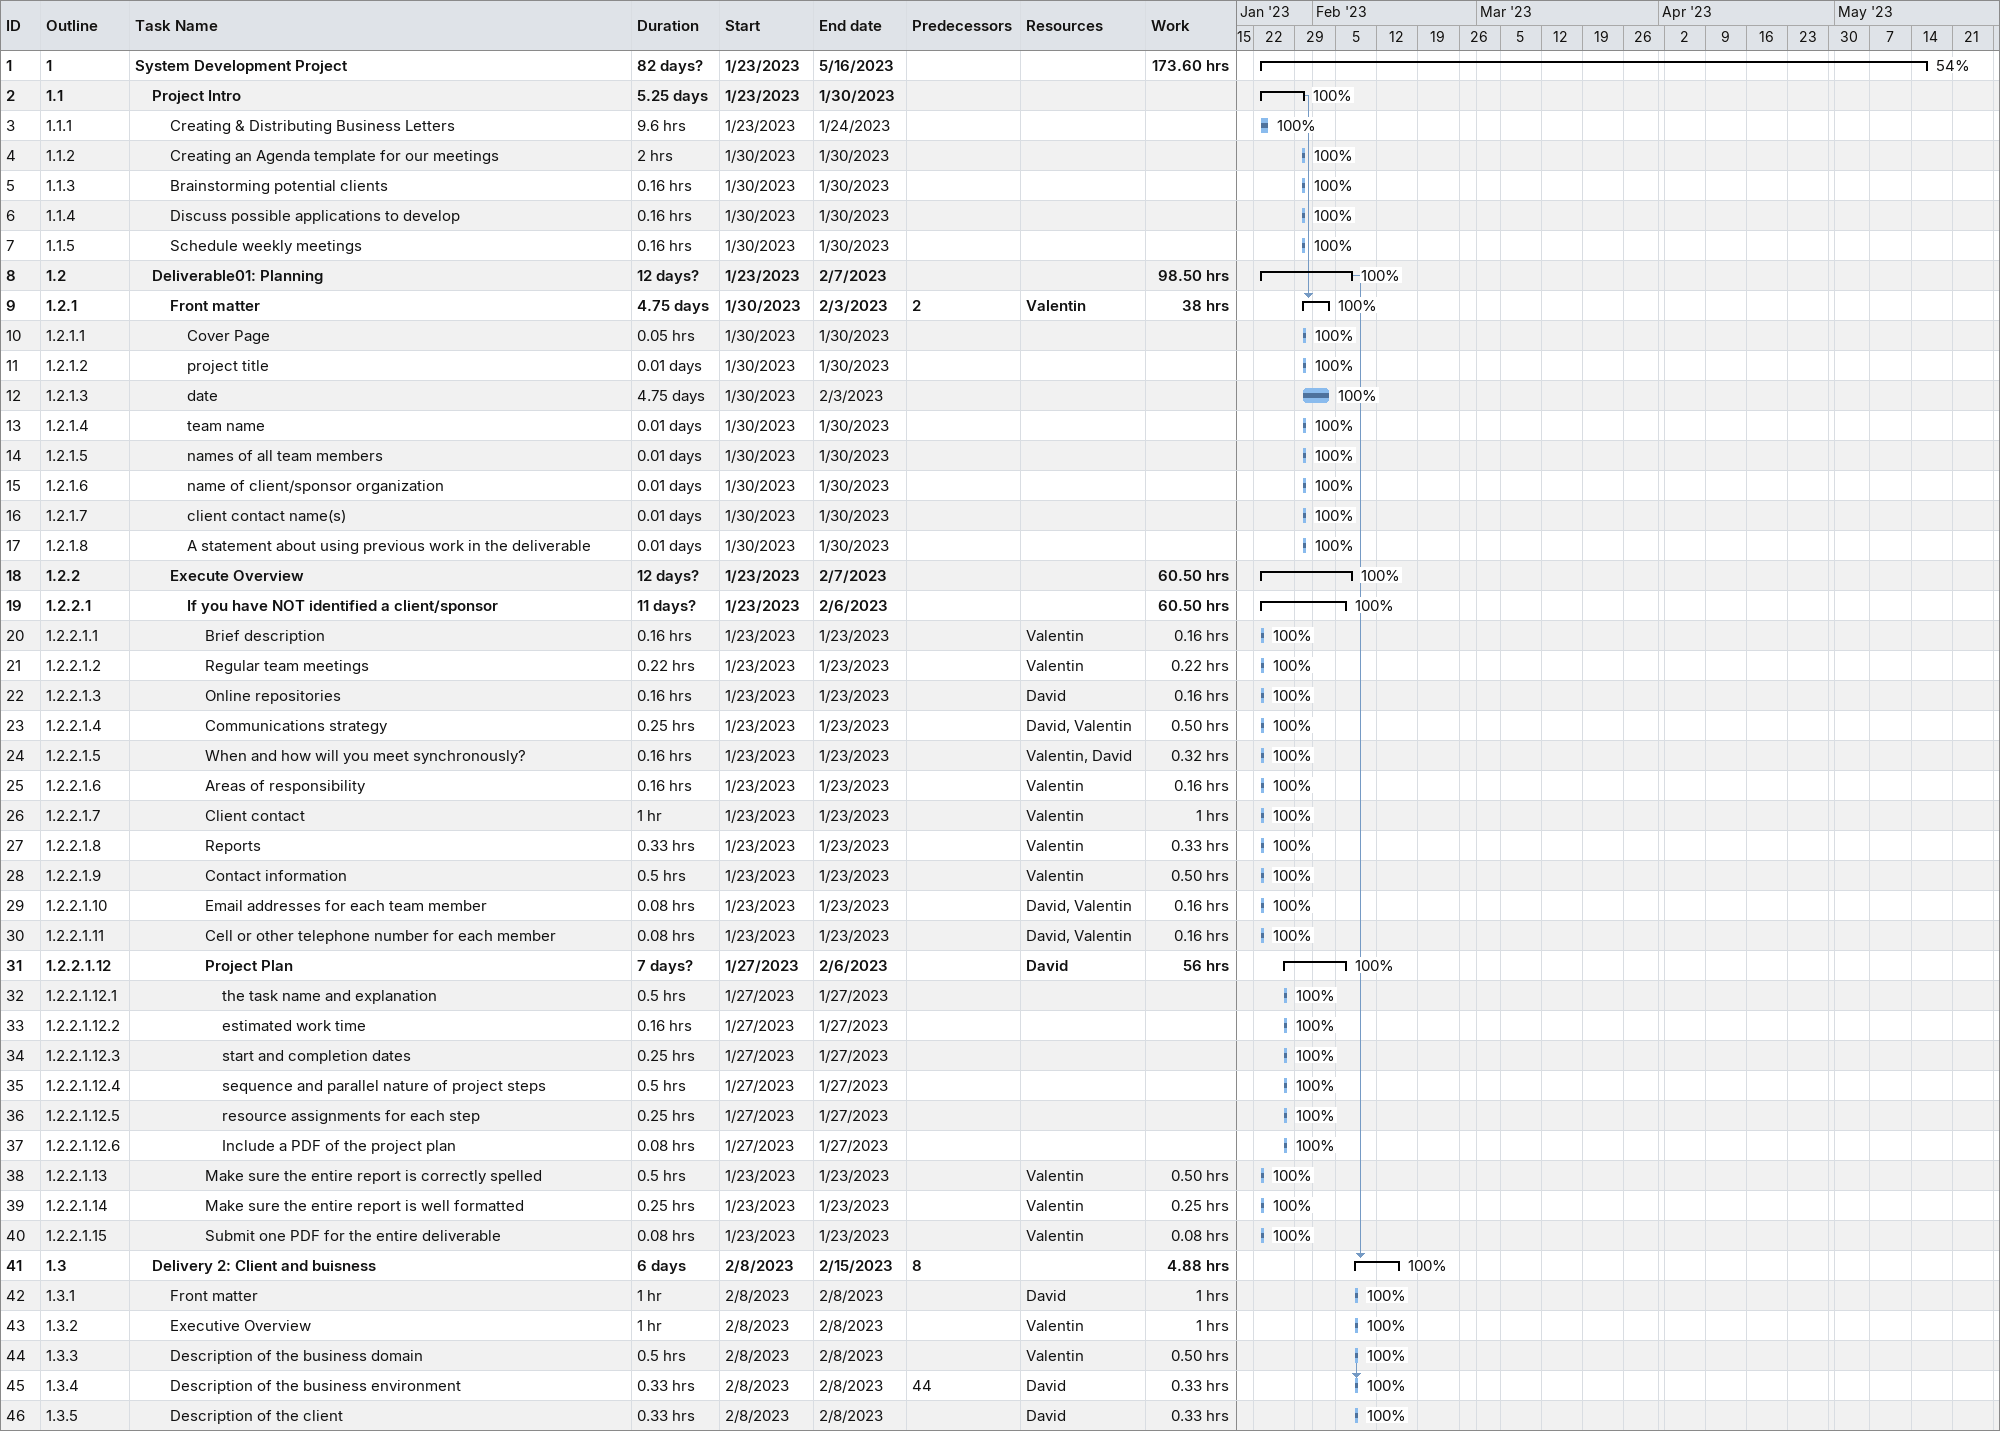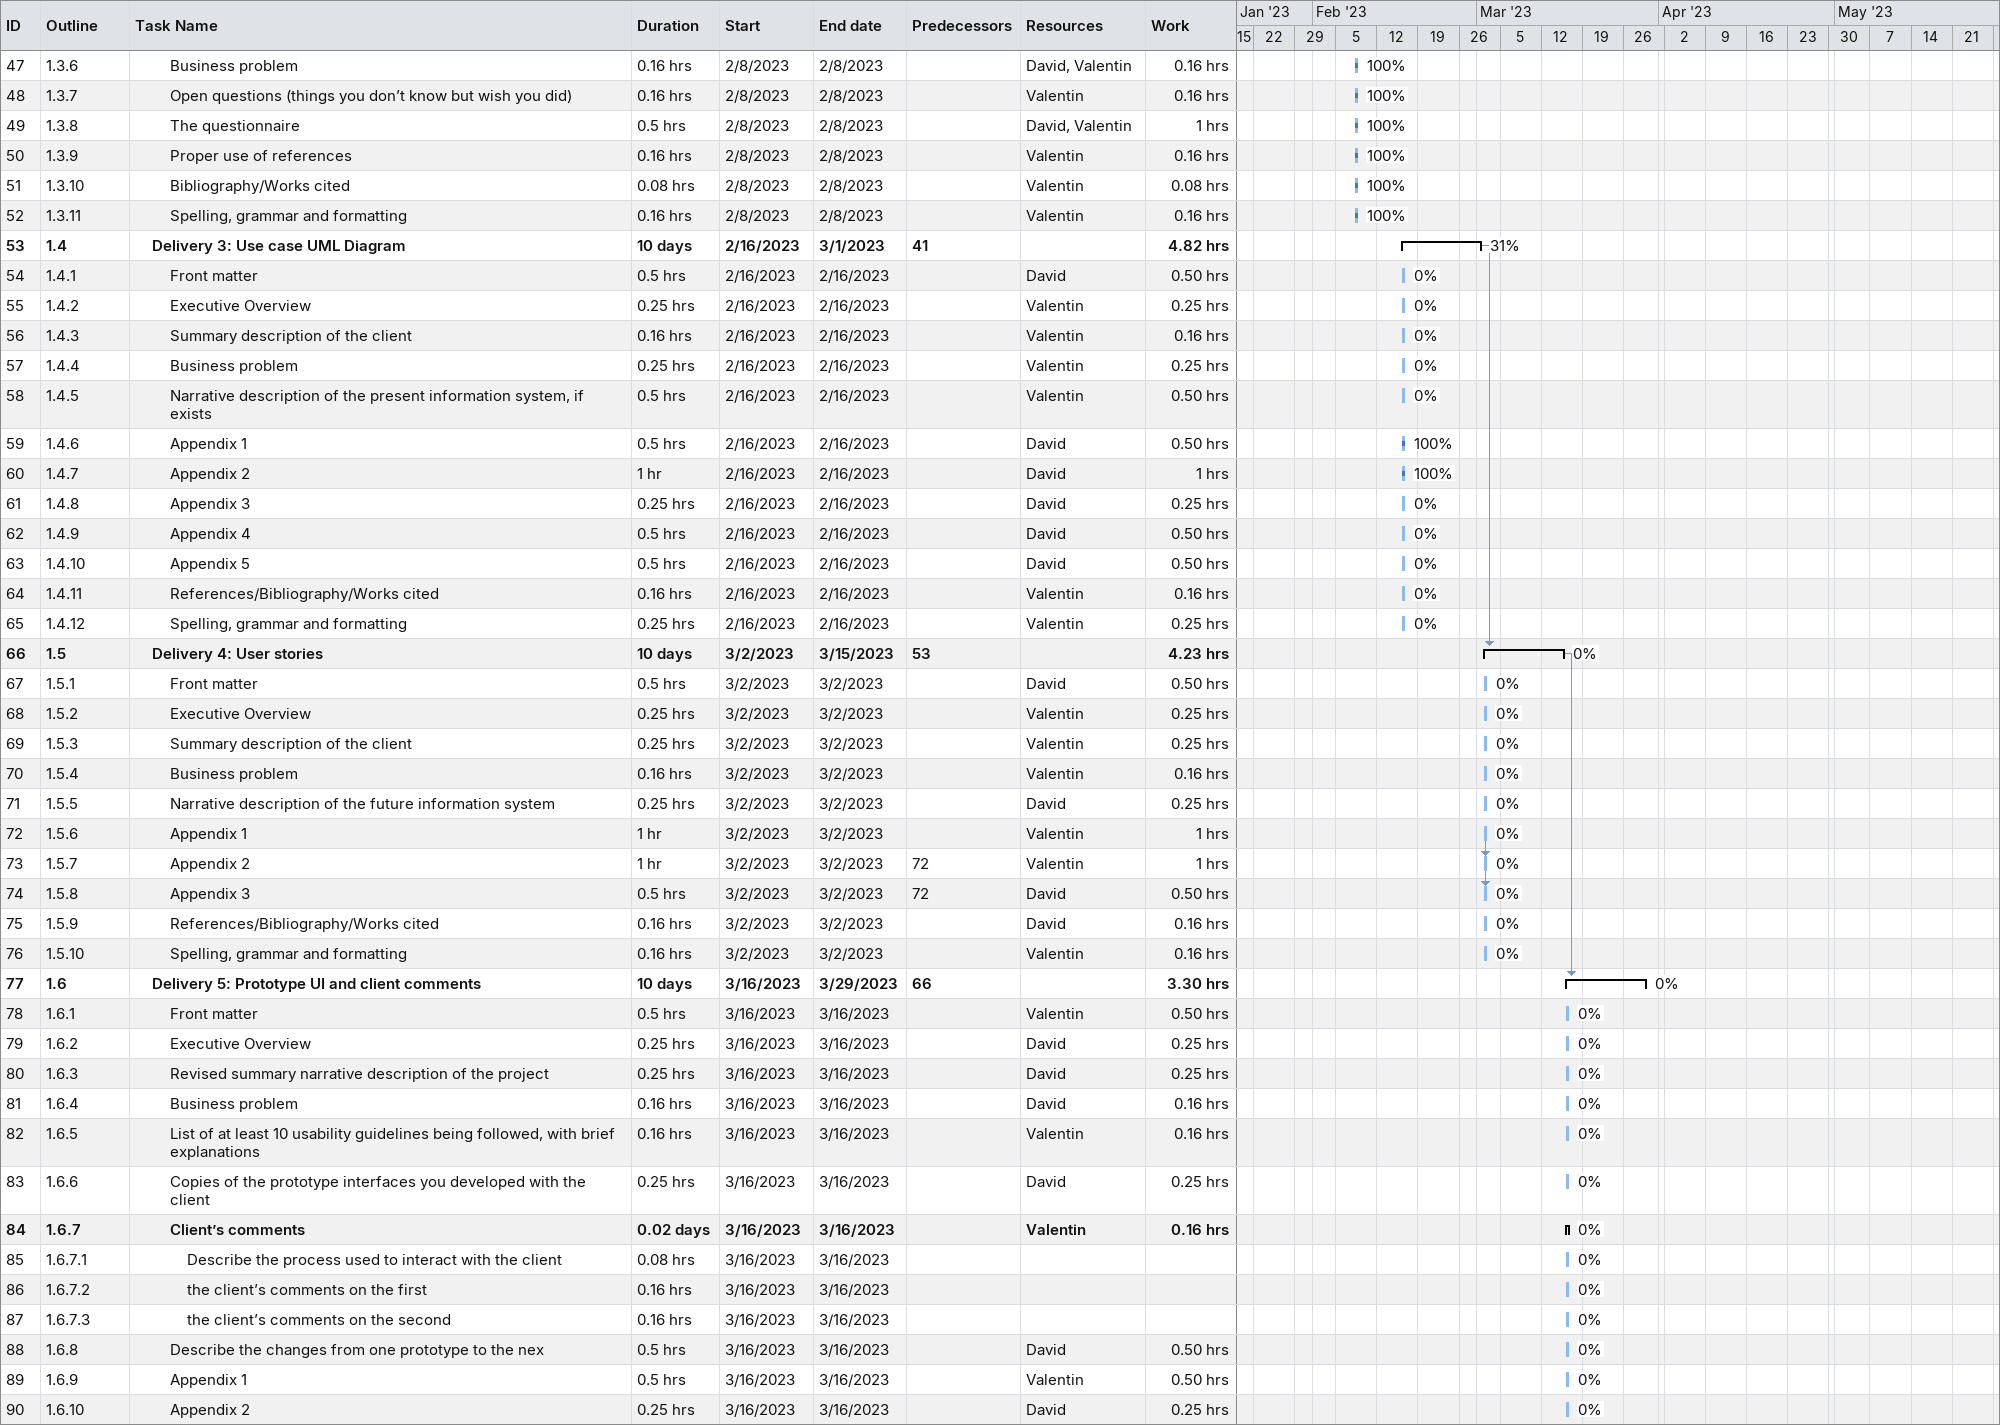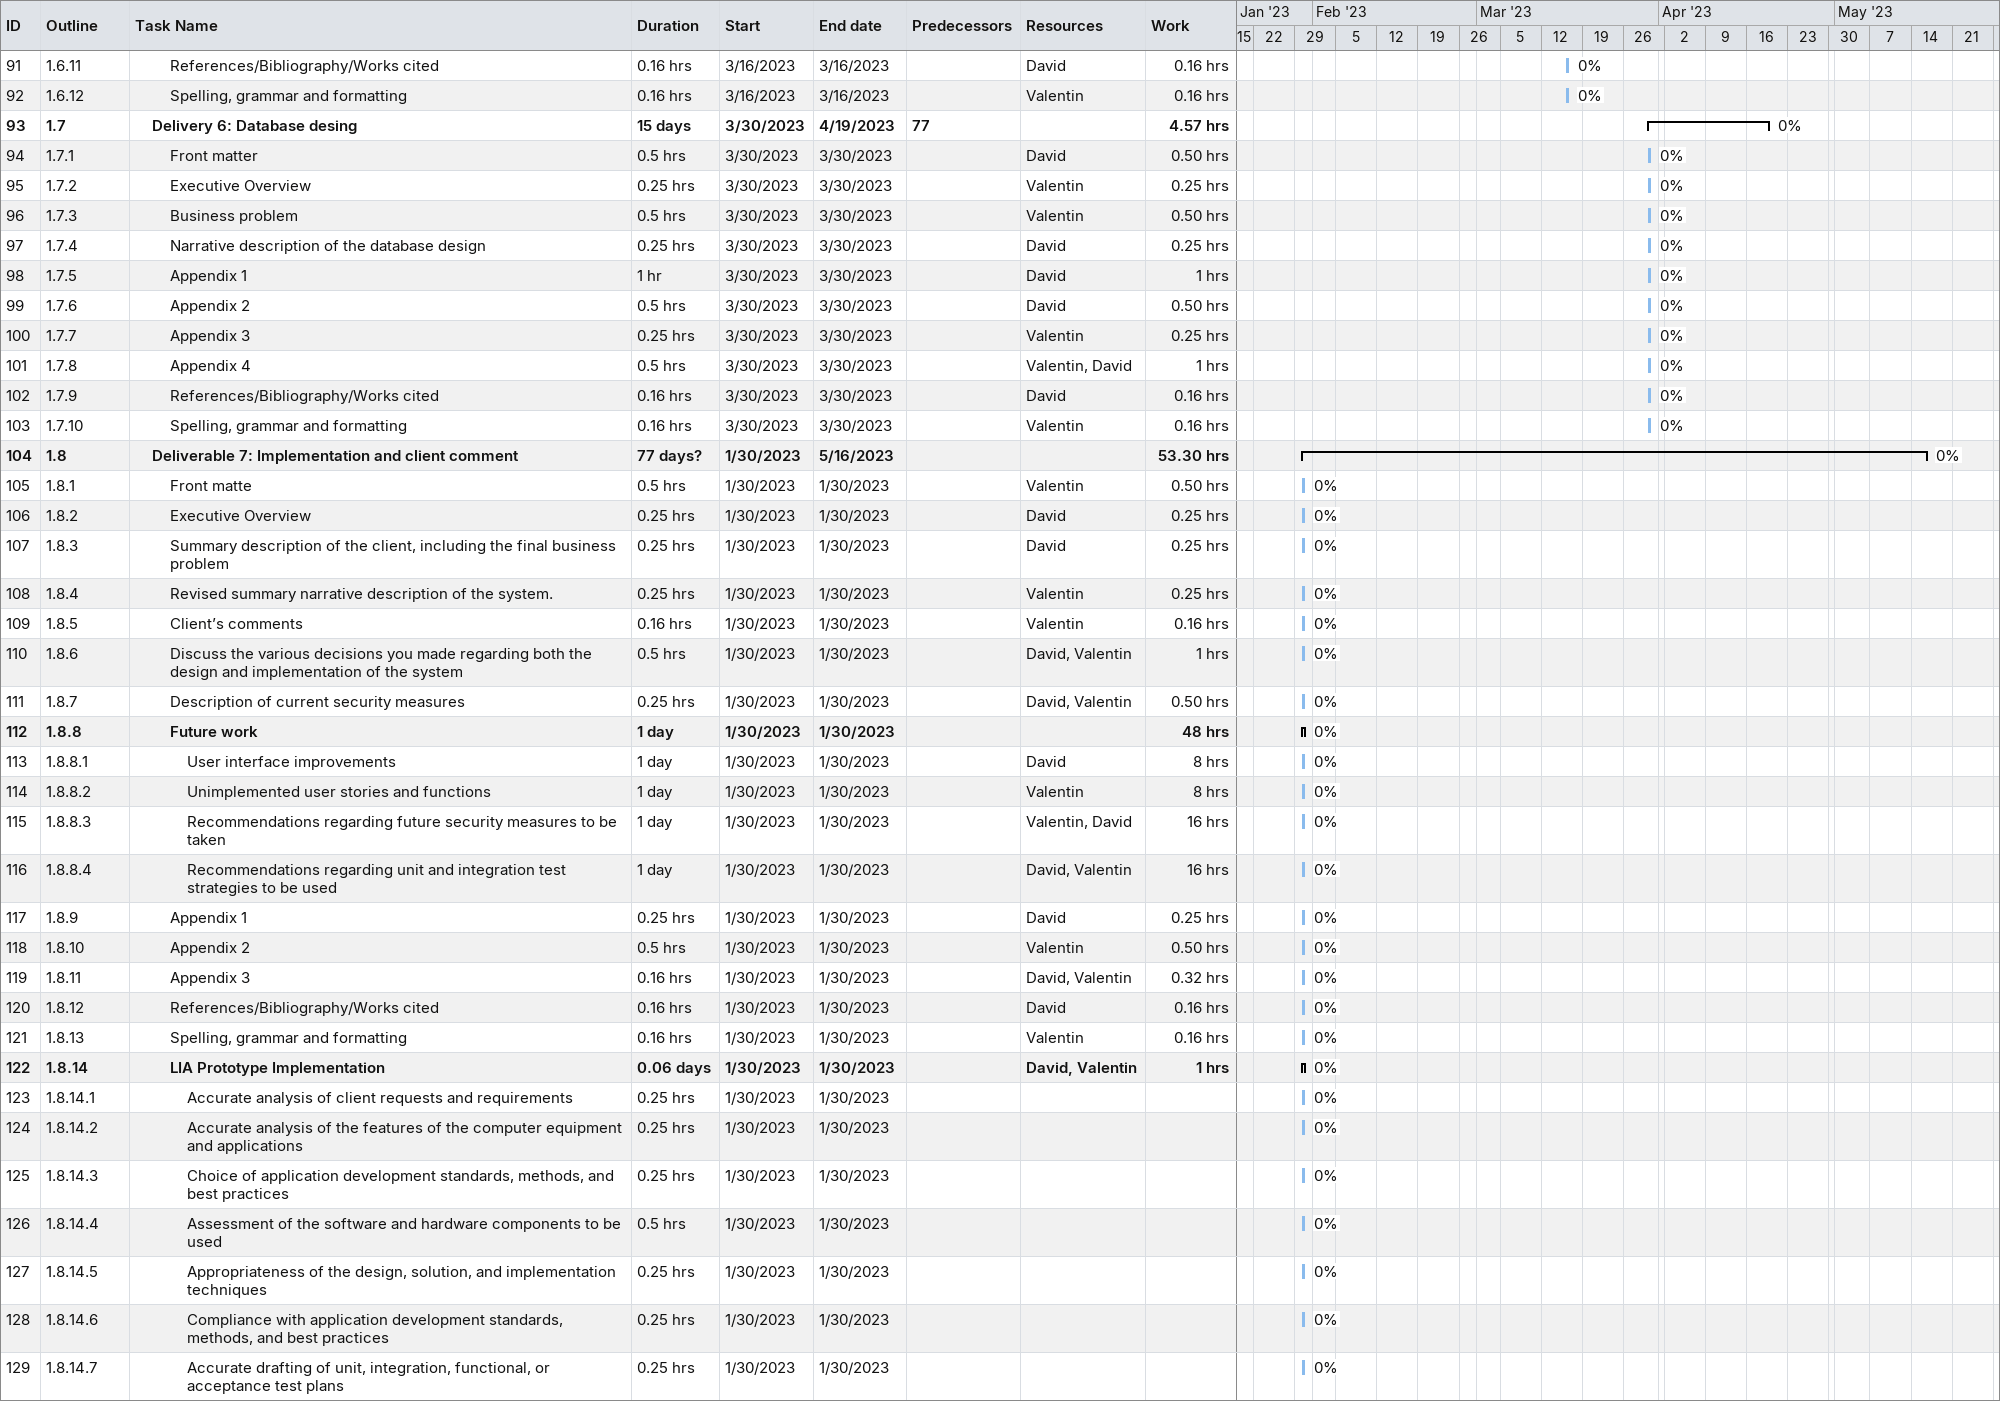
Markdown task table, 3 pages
| ID | WBS | Task | Duration | Start | Finish | Predecessors | Resources | % complete | Work (h) |
|---|---|---|---|---|---|---|---|---|---|
| 1 | 1 | **System Development Project** | 82d? | 2023-01-23 | 2023-05-16 |  |  | 54 | 173.60 |
| 2 | 1.1 | **Project Intro** | 5.25d | 2023-01-23 | 2023-01-30 |  |  | 100 |  |
| 3 | 1.1.1 | Creating & Distributing Business Letters | 9.6h | 2023-01-23 | 2023-01-24 |  |  | 100 |  |
| 4 | 1.1.2 | Creating an Agenda template for our meetings | 2h | 2023-01-30 | 2023-01-30 |  |  | 100 |  |
| 5 | 1.1.3 | Brainstorming potential clients | 0.16h | 2023-01-30 | 2023-01-30 |  |  | 100 |  |
| 6 | 1.1.4 | Discuss possible applications to develop | 0.16h | 2023-01-30 | 2023-01-30 |  |  | 100 |  |
| 7 | 1.1.5 | Schedule weekly meetings | 0.16h | 2023-01-30 | 2023-01-30 |  |  | 100 |  |
| 8 | 1.2 | **Deliverable01: Planning** | 12d? | 2023-01-23 | 2023-02-07 |  |  | 100 | 98.50 |
| 9 | 1.2.1 | **Front matter** | 4.75d | 2023-01-30 | 2023-02-03 | 2 | Valentin | 100 | 38 |
| 10 | 1.2.1.1 | Cover Page | 0.05h | 2023-01-30 | 2023-01-30 |  |  | 100 |  |
| 11 | 1.2.1.2 | project title | 0.01d | 2023-01-30 | 2023-01-30 |  |  | 100 |  |
| 12 | 1.2.1.3 | date | 4.75d | 2023-01-30 | 2023-02-03 |  |  | 100 |  |
| 13 | 1.2.1.4 | team name | 0.01d | 2023-01-30 | 2023-01-30 |  |  | 100 |  |
| 14 | 1.2.1.5 | names of all team members | 0.01d | 2023-01-30 | 2023-01-30 |  |  | 100 |  |
| 15 | 1.2.1.6 | name of client/sponsor organization | 0.01d | 2023-01-30 | 2023-01-30 |  |  | 100 |  |
| 16 | 1.2.1.7 | client contact name(s) | 0.01d | 2023-01-30 | 2023-01-30 |  |  | 100 |  |
| 17 | 1.2.1.8 | A statement about using previous work in the deliverable | 0.01d | 2023-01-30 | 2023-01-30 |  |  | 100 |  |
| 18 | 1.2.2 | **Execute Overview** | 12d? | 2023-01-23 | 2023-02-07 |  |  | 100 | 60.50 |
| 19 | 1.2.2.1 | **If you have NOT identified a client/sponsor** | 11d? | 2023-01-23 | 2023-02-06 |  |  | 100 | 60.50 |
| 20 | 1.2.2.1.1 | Brief description | 0.16h | 2023-01-23 | 2023-01-23 |  | Valentin | 100 | 0.16 |
| 21 | 1.2.2.1.2 | Regular team meetings | 0.22h | 2023-01-23 | 2023-01-23 |  | Valentin | 100 | 0.22 |
| 22 | 1.2.2.1.3 | Online repositories | 0.16h | 2023-01-23 | 2023-01-23 |  | David | 100 | 0.16 |
| 23 | 1.2.2.1.4 | Communications strategy | 0.25h | 2023-01-23 | 2023-01-23 |  | David, Valentin | 100 | 0.50 |
| 24 | 1.2.2.1.5 | When and how will you meet synchronously? | 0.16h | 2023-01-23 | 2023-01-23 |  | Valentin, David | 100 | 0.32 |
| 25 | 1.2.2.1.6 | Areas of responsibility | 0.16h | 2023-01-23 | 2023-01-23 |  | Valentin | 100 | 0.16 |
| 26 | 1.2.2.1.7 | Client contact | 1h | 2023-01-23 | 2023-01-23 |  | Valentin | 100 | 1 |
| 27 | 1.2.2.1.8 | Reports | 0.33h | 2023-01-23 | 2023-01-23 |  | Valentin | 100 | 0.33 |
| 28 | 1.2.2.1.9 | Contact information | 0.5h | 2023-01-23 | 2023-01-23 |  | Valentin | 100 | 0.50 |
| 29 | 1.2.2.1.10 | Email addresses for each team member | 0.08h | 2023-01-23 | 2023-01-23 |  | David, Valentin | 100 | 0.16 |
| 30 | 1.2.2.1.11 | Cell or other telephone number for each member | 0.08h | 2023-01-23 | 2023-01-23 |  | David, Valentin | 100 | 0.16 |
| 31 | 1.2.2.1.12 | **Project Plan** | 7d? | 2023-01-27 | 2023-02-06 |  | David | 100 | 56 |
| 32 | 1.2.2.1.12.1 | the task name and explanation | 0.5h | 2023-01-27 | 2023-01-27 |  |  | 100 |  |
| 33 | 1.2.2.1.12.2 | estimated work time | 0.16h | 2023-01-27 | 2023-01-27 |  |  | 100 |  |
| 34 | 1.2.2.1.12.3 | start and completion dates | 0.25h | 2023-01-27 | 2023-01-27 |  |  | 100 |  |
| 35 | 1.2.2.1.12.4 | sequence and parallel nature of project steps | 0.5h | 2023-01-27 | 2023-01-27 |  |  | 100 |  |
| 36 | 1.2.2.1.12.5 | resource assignments for each step | 0.25h | 2023-01-27 | 2023-01-27 |  |  | 100 |  |
| 37 | 1.2.2.1.12.6 | Include a PDF of the project plan | 0.08h | 2023-01-27 | 2023-01-27 |  |  | 100 |  |
| 38 | 1.2.2.1.13 | Make sure the entire report is correctly spelled | 0.5h | 2023-01-23 | 2023-01-23 |  | Valentin | 100 | 0.50 |
| 39 | 1.2.2.1.14 | Make sure the entire report is well formatted | 0.25h | 2023-01-23 | 2023-01-23 |  | Valentin | 100 | 0.25 |
| 40 | 1.2.2.1.15 | Submit one PDF for the entire deliverable | 0.08h | 2023-01-23 | 2023-01-23 |  | Valentin | 100 | 0.08 |
| 41 | 1.3 | **Delivery 2: Client and buisness** | 6d | 2023-02-08 | 2023-02-15 | 8 |  | 100 | 4.88 |
| 42 | 1.3.1 | Front matter | 1h | 2023-02-08 | 2023-02-08 |  | David | 100 | 1 |
| 43 | 1.3.2 | Executive Overview | 1h | 2023-02-08 | 2023-02-08 |  | Valentin | 100 | 1 |
| 44 | 1.3.3 | Description of the business domain | 0.5h | 2023-02-08 | 2023-02-08 |  | Valentin | 100 | 0.50 |
| 45 | 1.3.4 | Description of the business environment | 0.33h | 2023-02-08 | 2023-02-08 | 44 | David | 100 | 0.33 |
| 46 | 1.3.5 | Description of the client | 0.33h | 2023-02-08 | 2023-02-08 |  | David | 100 | 0.33 |
| 47 | 1.3.6 | Business problem | 0.16h | 2023-02-08 | 2023-02-08 |  | David, Valentin | 100 | 0.16 |
| 48 | 1.3.7 | Open questions (things you don’t know but wish you did) | 0.16h | 2023-02-08 | 2023-02-08 |  | Valentin | 100 | 0.16 |
| 49 | 1.3.8 | The questionnaire | 0.5h | 2023-02-08 | 2023-02-08 |  | David, Valentin | 100 | 1 |
| 50 | 1.3.9 | Proper use of references | 0.16h | 2023-02-08 | 2023-02-08 |  | Valentin | 100 | 0.16 |
| 51 | 1.3.10 | Bibliography/Works cited | 0.08h | 2023-02-08 | 2023-02-08 |  | Valentin | 100 | 0.08 |
| 52 | 1.3.11 | Spelling, grammar and formatting | 0.16h | 2023-02-08 | 2023-02-08 |  | Valentin | 100 | 0.16 |
| 53 | 1.4 | **Delivery 3: Use case UML Diagram** | 10d | 2023-02-16 | 2023-03-01 | 41 |  | 31 | 4.82 |
| 54 | 1.4.1 | Front matter | 0.5h | 2023-02-16 | 2023-02-16 |  | David | 0 | 0.50 |
| 55 | 1.4.2 | Executive Overview | 0.25h | 2023-02-16 | 2023-02-16 |  | Valentin | 0 | 0.25 |
| 56 | 1.4.3 | Summary description of the client | 0.16h | 2023-02-16 | 2023-02-16 |  | Valentin | 0 | 0.16 |
| 57 | 1.4.4 | Business problem | 0.25h | 2023-02-16 | 2023-02-16 |  | Valentin | 0 | 0.25 |
| 58 | 1.4.5 | Narrative description of the present information system, if exists | 0.5h | 2023-02-16 | 2023-02-16 |  | Valentin | 0 | 0.50 |
| 59 | 1.4.6 | Appendix 1 | 0.5h | 2023-02-16 | 2023-02-16 |  | David | 100 | 0.50 |
| 60 | 1.4.7 | Appendix 2 | 1h | 2023-02-16 | 2023-02-16 |  | David | 100 | 1 |
| 61 | 1.4.8 | Appendix 3 | 0.25h | 2023-02-16 | 2023-02-16 |  | David | 0 | 0.25 |
| 62 | 1.4.9 | Appendix 4 | 0.5h | 2023-02-16 | 2023-02-16 |  | David | 0 | 0.50 |
| 63 | 1.4.10 | Appendix 5 | 0.5h | 2023-02-16 | 2023-02-16 |  | David | 0 | 0.50 |
| 64 | 1.4.11 | References/Bibliography/Works cited | 0.16h | 2023-02-16 | 2023-02-16 |  | Valentin | 0 | 0.16 |
| 65 | 1.4.12 | Spelling, grammar and formatting | 0.25h | 2023-02-16 | 2023-02-16 |  | Valentin | 0 | 0.25 |
| 66 | 1.5 | **Delivery 4: User stories** | 10d | 2023-03-02 | 2023-03-15 | 53 |  | 0 | 4.23 |
| 67 | 1.5.1 | Front matter | 0.5h | 2023-03-02 | 2023-03-02 |  | David | 0 | 0.50 |
| 68 | 1.5.2 | Executive Overview | 0.25h | 2023-03-02 | 2023-03-02 |  | Valentin | 0 | 0.25 |
| 69 | 1.5.3 | Summary description of the client | 0.25h | 2023-03-02 | 2023-03-02 |  | Valentin | 0 | 0.25 |
| 70 | 1.5.4 | Business problem | 0.16h | 2023-03-02 | 2023-03-02 |  | Valentin | 0 | 0.16 |
| 71 | 1.5.5 | Narrative description of the future information system | 0.25h | 2023-03-02 | 2023-03-02 |  | David | 0 | 0.25 |
| 72 | 1.5.6 | Appendix 1 | 1h | 2023-03-02 | 2023-03-02 |  | Valentin | 0 | 1 |
| 73 | 1.5.7 | Appendix 2 | 1h | 2023-03-02 | 2023-03-02 | 72 | Valentin | 0 | 1 |
| 74 | 1.5.8 | Appendix 3 | 0.5h | 2023-03-02 | 2023-03-02 | 72 | David | 0 | 0.50 |
| 75 | 1.5.9 | References/Bibliography/Works cited | 0.16h | 2023-03-02 | 2023-03-02 |  | David | 0 | 0.16 |
| 76 | 1.5.10 | Spelling, grammar and formatting | 0.16h | 2023-03-02 | 2023-03-02 |  | Valentin | 0 | 0.16 |
| 77 | 1.6 | **Delivery 5: Prototype UI and client comments** | 10d | 2023-03-16 | 2023-03-29 | 66 |  | 0 | 3.30 |
| 78 | 1.6.1 | Front matter | 0.5h | 2023-03-16 | 2023-03-16 |  | Valentin | 0 | 0.50 |
| 79 | 1.6.2 | Executive Overview | 0.25h | 2023-03-16 | 2023-03-16 |  | David | 0 | 0.25 |
| 80 | 1.6.3 | Revised summary narrative description of the project | 0.25h | 2023-03-16 | 2023-03-16 |  | David | 0 | 0.25 |
| 81 | 1.6.4 | Business problem | 0.16h | 2023-03-16 | 2023-03-16 |  | David | 0 | 0.16 |
| 82 | 1.6.5 | List of at least 10 usability guidelines being followed, with brief explanations | 0.16h | 2023-03-16 | 2023-03-16 |  | Valentin | 0 | 0.16 |
| 83 | 1.6.6 | Copies of the prototype interfaces you developed with the client | 0.25h | 2023-03-16 | 2023-03-16 |  | David | 0 | 0.25 |
| 84 | 1.6.7 | **Client’s comments** | 0.02d | 2023-03-16 | 2023-03-16 |  | Valentin | 0 | 0.16 |
| 85 | 1.6.7.1 | Describe the process used to interact with the client | 0.08h | 2023-03-16 | 2023-03-16 |  |  | 0 |  |
| 86 | 1.6.7.2 | the client’s comments on the first | 0.16h | 2023-03-16 | 2023-03-16 |  |  | 0 |  |
| 87 | 1.6.7.3 | the client’s comments on the second | 0.16h | 2023-03-16 | 2023-03-16 |  |  | 0 |  |
| 88 | 1.6.8 | Describe the changes from one prototype to the nex | 0.5h | 2023-03-16 | 2023-03-16 |  | David | 0 | 0.50 |
| 89 | 1.6.9 | Appendix 1 | 0.5h | 2023-03-16 | 2023-03-16 |  | Valentin | 0 | 0.50 |
| 90 | 1.6.10 | Appendix 2 | 0.25h | 2023-03-16 | 2023-03-16 |  | David | 0 | 0.25 |
| 91 | 1.6.11 | References/Bibliography/Works cited | 0.16h | 2023-03-16 | 2023-03-16 |  | David | 0 | 0.16 |
| 92 | 1.6.12 | Spelling, grammar and formatting | 0.16h | 2023-03-16 | 2023-03-16 |  | Valentin | 0 | 0.16 |
| 93 | 1.7 | **Delivery 6: Database desing** | 15d | 2023-03-30 | 2023-04-19 | 77 |  | 0 | 4.57 |
| 94 | 1.7.1 | Front matter | 0.5h | 2023-03-30 | 2023-03-30 |  | David | 0 | 0.50 |
| 95 | 1.7.2 | Executive Overview | 0.25h | 2023-03-30 | 2023-03-30 |  | Valentin | 0 | 0.25 |
| 96 | 1.7.3 | Business problem | 0.5h | 2023-03-30 | 2023-03-30 |  | Valentin | 0 | 0.50 |
| 97 | 1.7.4 | Narrative description of the database design | 0.25h | 2023-03-30 | 2023-03-30 |  | David | 0 | 0.25 |
| 98 | 1.7.5 | Appendix 1 | 1h | 2023-03-30 | 2023-03-30 |  | David | 0 | 1 |
| 99 | 1.7.6 | Appendix 2 | 0.5h | 2023-03-30 | 2023-03-30 |  | David | 0 | 0.50 |
| 100 | 1.7.7 | Appendix 3 | 0.25h | 2023-03-30 | 2023-03-30 |  | Valentin | 0 | 0.25 |
| 101 | 1.7.8 | Appendix 4 | 0.5h | 2023-03-30 | 2023-03-30 |  | Valentin, David | 0 | 1 |
| 102 | 1.7.9 | References/Bibliography/Works cited | 0.16h | 2023-03-30 | 2023-03-30 |  | David | 0 | 0.16 |
| 103 | 1.7.10 | Spelling, grammar and formatting | 0.16h | 2023-03-30 | 2023-03-30 |  | Valentin | 0 | 0.16 |
| 104 | 1.8 | **Deliverable 7: Implementation and client comment** | 77d? | 2023-01-30 | 2023-05-16 |  |  | 0 | 53.30 |
| 105 | 1.8.1 | Front matte | 0.5h | 2023-01-30 | 2023-01-30 |  | Valentin | 0 | 0.50 |
| 106 | 1.8.2 | Executive Overview | 0.25h | 2023-01-30 | 2023-01-30 |  | David | 0 | 0.25 |
| 107 | 1.8.3 | Summary description of the client, including the final business problem | 0.25h | 2023-01-30 | 2023-01-30 |  | David | 0 | 0.25 |
| 108 | 1.8.4 | Revised summary narrative description of the system. | 0.25h | 2023-01-30 | 2023-01-30 |  | Valentin | 0 | 0.25 |
| 109 | 1.8.5 | Client’s comments | 0.16h | 2023-01-30 | 2023-01-30 |  | Valentin | 0 | 0.16 |
| 110 | 1.8.6 | Discuss the various decisions you made regarding both the design and implementation of the system | 0.5h | 2023-01-30 | 2023-01-30 |  | David, Valentin | 0 | 1 |
| 111 | 1.8.7 | Description of current security measures | 0.25h | 2023-01-30 | 2023-01-30 |  | David, Valentin | 0 | 0.50 |
| 112 | 1.8.8 | **Future work** | 1d | 2023-01-30 | 2023-01-30 |  |  | 0 | 48 |
| 113 | 1.8.8.1 | User interface improvements | 1d | 2023-01-30 | 2023-01-30 |  | David | 0 | 8 |
| 114 | 1.8.8.2 | Unimplemented user stories and functions | 1d | 2023-01-30 | 2023-01-30 |  | Valentin | 0 | 8 |
| 115 | 1.8.8.3 | Recommendations regarding future security measures to be taken | 1d | 2023-01-30 | 2023-01-30 |  | Valentin, David | 0 | 16 |
| 116 | 1.8.8.4 | Recommendations regarding unit and integration test strategies to be used | 1d | 2023-01-30 | 2023-01-30 |  | David, Valentin | 0 | 16 |
| 117 | 1.8.9 | Appendix 1 | 0.25h | 2023-01-30 | 2023-01-30 |  | David | 0 | 0.25 |
| 118 | 1.8.10 | Appendix 2 | 0.5h | 2023-01-30 | 2023-01-30 |  | Valentin | 0 | 0.50 |
| 119 | 1.8.11 | Appendix 3 | 0.16h | 2023-01-30 | 2023-01-30 |  | David, Valentin | 0 | 0.32 |
| 120 | 1.8.12 | References/Bibliography/Works cited | 0.16h | 2023-01-30 | 2023-01-30 |  | David | 0 | 0.16 |
| 121 | 1.8.13 | Spelling, grammar and formatting | 0.16h | 2023-01-30 | 2023-01-30 |  | Valentin | 0 | 0.16 |
| 122 | 1.8.14 | **LIA Prototype Implementation** | 0.06d | 2023-01-30 | 2023-01-30 |  | David, Valentin | 0 | 1 |
| 123 | 1.8.14.1 | Accurate analysis of client requests and requirements | 0.25h | 2023-01-30 | 2023-01-30 |  |  | 0 |  |
| 124 | 1.8.14.2 | Accurate analysis of the features of the computer equipment and applications | 0.25h | 2023-01-30 | 2023-01-30 |  |  | 0 |  |
| 125 | 1.8.14.3 | Choice of application development standards, methods, and best practices | 0.25h | 2023-01-30 | 2023-01-30 |  |  | 0 |  |
| 126 | 1.8.14.4 | Assessment of the software and hardware components to be used | 0.5h | 2023-01-30 | 2023-01-30 |  |  | 0 |  |
| 127 | 1.8.14.5 | Appropriateness of the design, solution, and implementation techniques | 0.25h | 2023-01-30 | 2023-01-30 |  |  | 0 |  |
| 128 | 1.8.14.6 | Compliance with application development standards, methods, and best practices | 0.25h | 2023-01-30 | 2023-01-30 |  |  | 0 |  |
| 129 | 1.8.14.7 | Accurate drafting of unit, integration, functional, or acceptance test plans | 0.25h | 2023-01-30 | 2023-01-30 |  |  | 0 |  |
